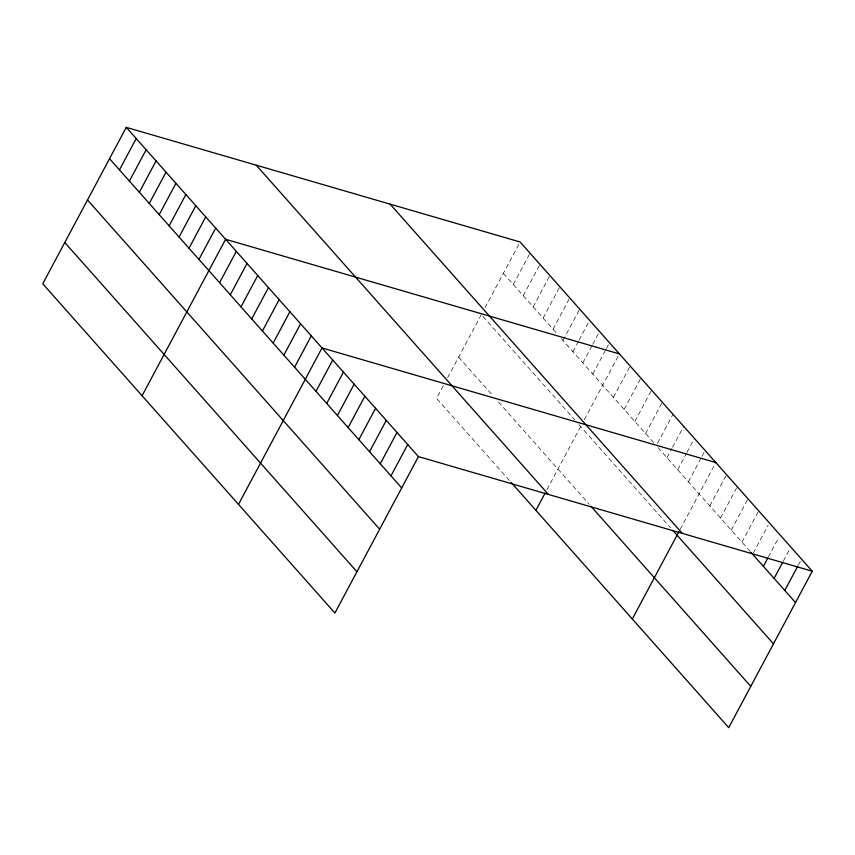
<?xml version="1.0" encoding="UTF-8"?>
<svg xmlns="http://www.w3.org/2000/svg" width="855" height="855" viewBox="0 0 855 855"><rect width="100%" height="100%" fill="white"/><g stroke="black" fill="none" stroke-linecap="round" stroke-linejoin="round"><path stroke-width="0.64" stroke-dasharray="4.28 3.21" d="M443.307 385.787L436.574 398.398L509.42 480.489M447.593 377.76L481.322 314.587M484.999 307.704L520.096 241.976M513.299 284.501L530.036 253.166M523.239 295.702L539.965 264.366M533.167 306.892L549.893 275.556M543.096 318.081L559.833 286.746M553.035 329.282L569.761 297.946M562.964 340.472L579.701 309.136M572.903 351.672L578.472 341.22M579.092 340.066L589.629 320.336M582.832 362.862L592.13 345.452M592.75 344.298L599.569 331.526M592.761 374.063L605.778 349.684M606.398 348.53L609.497 342.727M546.922 489.701L580.652 426.527M584.328 419.655L619.426 353.917M613.409 397.329L630.146 365.993M624.129 409.395L640.855 378.06M634.838 421.472L651.563 390.137M645.546 433.538L662.283 402.203M657.495 443.296L672.992 414.28M666.975 457.682L671.934 448.405M672.554 447.24L683.701 426.346M677.684 469.758L686.362 453.513M686.982 452.348L694.42 438.423M688.393 481.835L701.41 457.457M702.03 456.303L705.129 450.5M680.131 529.448L715.838 462.566M709.821 505.978L726.558 474.643M720.53 518.045L737.267 486.709M731.249 530.121L747.975 498.786M741.958 542.188L758.684 510.863M753.287 553.1L768.164 525.248M768.335 557.054L778.873 537.325M783.394 560.998L789.582 549.391M798.442 564.952L800.301 561.468M503.371 273.311L558.005 334.882M561.308 338.612L653.786 442.826M657.912 447.475L750.198 551.475M482.979 316.457L574.859 419.997M579.006 424.668L670.47 527.759M458.611 357.123L492.555 395.363M498.347 401.893L589.255 504.354"/><path stroke-width="1.28" d="M126.273 127.352L42.75 283.785L334.904 613.024L418.426 456.602L126.273 127.352L520.096 241.976L812.25 571.215L728.727 727.648L511.076 482.359M119.476 169.878L136.212 138.553M129.404 181.078L146.141 149.743M139.344 192.268L156.07 160.932M149.272 203.469L166.009 172.133M159.212 214.658L175.938 183.323M169.14 225.859L185.877 194.523M179.08 237.049L195.806 205.713M189.008 248.239L205.734 216.903M198.937 259.439L215.674 228.103M142.08 395.726L225.602 239.293L619.426 353.917M219.585 282.706L236.322 251.37M230.294 294.772L247.031 263.436M241.014 306.849L257.74 275.513M251.723 318.926L268.459 287.59M262.432 330.992L279.168 299.656M273.151 343.069L289.877 311.733M283.86 355.135L300.597 323.799M294.569 367.212L311.305 335.876M238.492 504.375L322.014 347.953L715.838 462.566M315.997 391.355L332.723 360.019M326.706 403.432L343.443 372.096M337.426 415.498L354.152 384.162M348.135 427.575L364.861 396.239M358.844 439.641L375.58 408.305M369.563 451.718L386.289 420.382M380.272 463.784L396.998 432.459M390.981 475.861L407.717 444.525M535.903 510.35L545.095 493.143M632.315 618.999L678.902 531.746M763.387 566.341L767.715 558.208M774.096 578.408L782.774 562.163M784.805 590.484L797.822 566.106M418.426 456.602L812.25 571.215M751.021 552.405L795.513 602.551M390.137 204.153L682.29 533.392M672.949 530.538L773.476 643.836M590.912 506.213L750.765 686.362M256.233 165.175L548.386 494.425M109.547 158.688L401.69 487.938M87.499 199.974L379.652 529.213M64.788 242.499L356.941 571.749"/></g></svg>
